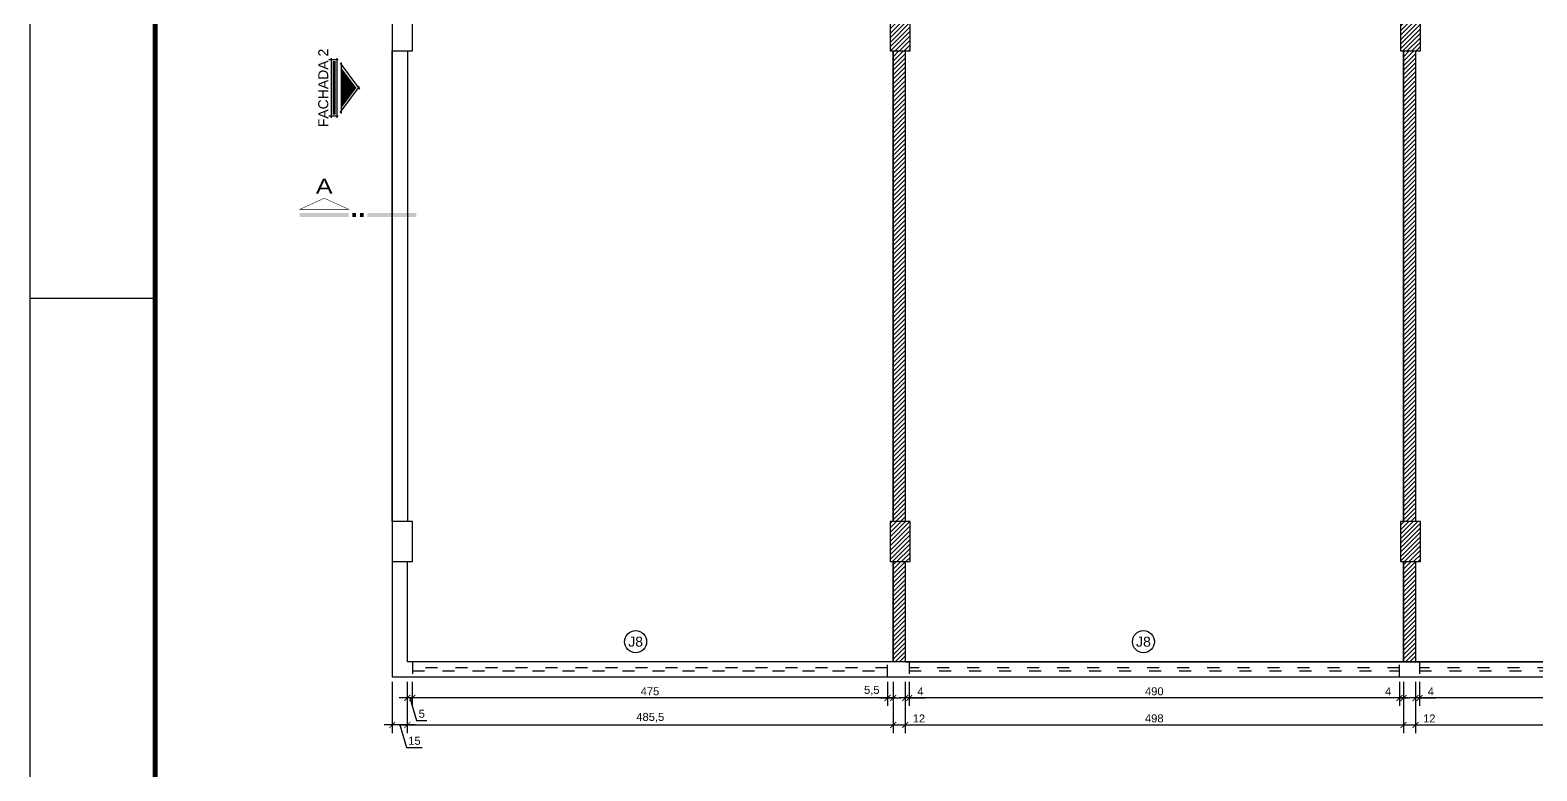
# Model space of a CAD drawing. Header units: millimetres. Extents: x 271 to 8721, y -7686 to -4716.
# Drawn here: x 271 to 1777, y -6673 to -5933 of the extents above; entities that cross this region are included whole.
import ezdxf
from ezdxf.enums import TextEntityAlignment as Align

# ---------------------------------------------------------------- set-up
doc = ezdxf.new("R2010")
doc.units = ezdxf.units.MM
doc.linetypes.add('ACAD_ISO03W100', pattern=[30, 12, -18])
for name, color, linetype in [('construir', 10, 'Continuous'), ('CONSTRUIR - CARTONADO', 161, 'Continuous'), ('COTA', 8, 'Continuous'), ('Esquadrias', 4, 'Continuous'), ('Estrutura nova', 49, 'Continuous'), ('LEGENDA', 7, 'Continuous'), ('PAREDE', 5, 'Continuous'), ('Texto', 7, 'Continuous')]:
    doc.layers.add(name, color=color, linetype=linetype)
doc.styles.add('ARIAL', font='Arial.ttf')
doc.dimstyles.new('COTA 50', dxfattribs={"dimscale": 0.5, "dimtxt": 16, "dimasz": 12, "dimexe": 16, "dimexo": 10, "dimgap": 5, "dimtad": 1, "dimrnd": 0.5, "dimtxsty": 'ARIAL', "dimblk": 'ARCHTICK', "dimcen": 2.5, "dimdle": 16, "dimclrd": 8, "dimclre": 8, "dimclrt": 7, "dimadec": 0, "dimazin": 0, "dimtfac": 1, "dimtmove": 1, "dimatfit": 3, "dimfxl": 1, "dimarcsym": 0})
pattern_1 = [(45, (-3697.115, -17436.7156), (-2.245064, 2.245064), [])]

# ---------------------------------------------------------------- blocks, each defined once
blk = doc.blocks.new('A1 SEM ABA')
at = {"layer": 'LEGENDA'}
blk.add_line((-166.5, 29.7), (-169, 29.7), dxfattribs=at)
blk.add_lwpolyline([(-169, 59.4), (0, 59.4), (0, 0), (-169, 0), (-169, 59.4)], close=True, dxfattribs=at)
at = {"layer": 'LEGENDA', "const_width": 0.1}
blk.add_lwpolyline([(-1, 58.4), (-1, 1), (-166.5, 1), (-166.5, 58.4)], close=True, dxfattribs=at)
blk = doc.blocks.new('_ArchTick')
at = {"layer": 'Texto', "color": 0, "const_width": 0.15}
blk.add_lwpolyline([(-0.5, -0.5), (0.5, 0.5)], dxfattribs=at)
blk = doc.blocks.new('*D31')
at = {"layer": 'COTA', "color": 8, "lineweight": -2, "transparency": 16777216}
for p, q in [((648.2, -6584.1), (648.2, -6635.3)), ((1133.7, -6584.1), (1133.7, -6635.3)), ((640.2, -6627.3), (1141.7, -6627.3))]:
    blk.add_line(p, q, dxfattribs=at)
at = {"layer": 'Defpoints', "color": 0, "lineweight": -3, "transparency": 16777216}
for p in [(648.2, -6579.1), (1133.7, -6579.1), (1133.7, -6627.3)]:
    blk.add_point(p, dxfattribs=at)
at = {"layer": 'COTA', "color": 8, "lineweight": -2, "transparency": 16777216, "xscale": 6, "yscale": 6, "zscale": 6, "rotation": 180}
blk.add_blockref('_ArchTick', (648.2, -6627.3), dxfattribs=at)
at = {"layer": 'COTA', "color": 8, "lineweight": -2, "transparency": 16777216, "xscale": 6, "yscale": 6, "zscale": 6}
blk.add_blockref('_ArchTick', (1133.7, -6627.3), dxfattribs=at)
at = {"layer": 'COTA', "color": 7, "lineweight": -2, "transparency": 16777216, "insert": (891, -6620), "char_height": 8, "attachment_point": 5, "style": 'ARIAL'}
blk.add_mtext('485,5', dxfattribs=at)
blk = doc.blocks.new('*D32')
at = {"layer": 'COTA', "color": 8, "lineweight": -2, "transparency": 16777216}
for p, q in [((1133.7, -6584.1), (1133.7, -6635.3)), ((1145.7, -6584.1), (1145.7, -6635.3)), ((1125.7, -6627.3), (1153.7, -6627.3)), ((1145.7, -6627.3), (1167.3, -6627.3))]:
    blk.add_line(p, q, dxfattribs=at)
at = {"layer": 'Defpoints', "color": 0, "lineweight": -3, "transparency": 16777216}
for p in [(1133.7, -6579.1), (1145.7, -6579.1), (1145.7, -6627.3)]:
    blk.add_point(p, dxfattribs=at)
at = {"layer": 'COTA', "color": 8, "lineweight": -2, "transparency": 16777216, "xscale": 6, "yscale": 6, "zscale": 6, "rotation": 180}
blk.add_blockref('_ArchTick', (1133.7, -6627.3), dxfattribs=at)
at = {"layer": 'COTA', "color": 8, "lineweight": -2, "transparency": 16777216, "xscale": 6, "yscale": 6, "zscale": 6}
blk.add_blockref('_ArchTick', (1145.7, -6627.3), dxfattribs=at)
at = {"layer": 'COTA', "color": 7, "lineweight": -2, "transparency": 16777216, "insert": (1159.5, -6620.8), "char_height": 8, "attachment_point": 5, "style": 'ARIAL'}
blk.add_mtext('12', dxfattribs=at)
blk = doc.blocks.new('*D33')
at = {"layer": 'COTA', "color": 8, "lineweight": -2, "transparency": 16777216}
for p, q in [((1145.7, -6584.1), (1145.7, -6635.3)), ((1643.7, -6584.1), (1643.7, -6635.3)), ((1137.7, -6627.3), (1651.7, -6627.3))]:
    blk.add_line(p, q, dxfattribs=at)
at = {"layer": 'Defpoints', "color": 0, "lineweight": -3, "transparency": 16777216}
for p in [(1145.7, -6579.1), (1643.7, -6579.1), (1643.7, -6627.3)]:
    blk.add_point(p, dxfattribs=at)
at = {"layer": 'COTA', "color": 8, "lineweight": -2, "transparency": 16777216, "xscale": 6, "yscale": 6, "zscale": 6, "rotation": 180}
blk.add_blockref('_ArchTick', (1145.7, -6627.3), dxfattribs=at)
at = {"layer": 'COTA', "color": 8, "lineweight": -2, "transparency": 16777216, "xscale": 6, "yscale": 6, "zscale": 6}
blk.add_blockref('_ArchTick', (1643.7, -6627.3), dxfattribs=at)
at = {"layer": 'COTA', "color": 7, "lineweight": -2, "transparency": 16777216, "insert": (1394.7, -6620.7), "char_height": 8, "attachment_point": 5, "style": 'ARIAL'}
blk.add_mtext('498', dxfattribs=at)
blk = doc.blocks.new('*D34')
at = {"layer": 'COTA', "color": 8, "lineweight": -2, "transparency": 16777216}
for p, q in [((1643.7, -6584.1), (1643.7, -6635.3)), ((1655.7, -6584.1), (1655.7, -6635.3)), ((1635.7, -6627.3), (1663.7, -6627.3)), ((1655.7, -6627.3), (1677.3, -6627.3))]:
    blk.add_line(p, q, dxfattribs=at)
at = {"layer": 'Defpoints', "color": 0, "lineweight": -3, "transparency": 16777216}
for p in [(1643.7, -6579.1), (1655.7, -6579.1), (1655.7, -6627.3)]:
    blk.add_point(p, dxfattribs=at)
at = {"layer": 'COTA', "color": 8, "lineweight": -2, "transparency": 16777216, "xscale": 6, "yscale": 6, "zscale": 6, "rotation": 180}
blk.add_blockref('_ArchTick', (1643.7, -6627.3), dxfattribs=at)
at = {"layer": 'COTA', "color": 8, "lineweight": -2, "transparency": 16777216, "xscale": 6, "yscale": 6, "zscale": 6}
blk.add_blockref('_ArchTick', (1655.7, -6627.3), dxfattribs=at)
at = {"layer": 'COTA', "color": 7, "lineweight": -2, "transparency": 16777216, "insert": (1669.5, -6620.8), "char_height": 8, "attachment_point": 5, "style": 'ARIAL'}
blk.add_mtext('12', dxfattribs=at)
blk = doc.blocks.new('*D35')
at = {"layer": 'COTA', "color": 8, "lineweight": -2, "transparency": 16777216}
for p, q in [((1655.7, -6584.1), (1655.7, -6635.3)), ((2153.7, -6584.1), (2153.7, -6635.3)), ((1647.7, -6627.3), (2161.7, -6627.3))]:
    blk.add_line(p, q, dxfattribs=at)
at = {"layer": 'Defpoints', "color": 0, "lineweight": -3, "transparency": 16777216}
for p in [(1655.7, -6579.1), (2153.7, -6579.1), (2153.7, -6627.3)]:
    blk.add_point(p, dxfattribs=at)
at = {"layer": 'COTA', "color": 8, "lineweight": -2, "transparency": 16777216, "xscale": 6, "yscale": 6, "zscale": 6, "rotation": 180}
blk.add_blockref('_ArchTick', (1655.7, -6627.3), dxfattribs=at)
at = {"layer": 'COTA', "color": 8, "lineweight": -2, "transparency": 16777216, "xscale": 6, "yscale": 6, "zscale": 6}
blk.add_blockref('_ArchTick', (2153.7, -6627.3), dxfattribs=at)
at = {"layer": 'COTA', "color": 7, "lineweight": -2, "transparency": 16777216, "insert": (1904.7, -6620.7), "char_height": 8, "attachment_point": 5, "style": 'ARIAL'}
blk.add_mtext('498', dxfattribs=at)
blk = doc.blocks.new('IND.ESQ.')
at = {"layer": 'Texto'}
blk.add_circle((0, 0), 5.5, dxfattribs=at)
at = {"layer": 'Texto', "style": 'ARIAL'}
blk.add_attdef('PP', text='', height=5, dxfattribs=at).set_placement((0, 0), align=Align.MIDDLE_CENTER)
blk = doc.blocks.new('A$C216C62CF')
at = {"color": 0, "const_width": 0.5}
blk.add_lwpolyline([(-116.3, 5.6), (-67.5, 5.6), (-91.9, 16.7)], close=True, dxfattribs=at)
at = {"color": 0, "linetype": 'ByBlock'}
for points in [[(-116.3, -1.9), (-116.3, 1.9), (-67.5, -1.9), (-67.5, 1.9)], [(-63.8, -1.9), (-63.8, 1.9), (-60, -1.9), (-60, 1.9)], [(-56.3, -1.9), (-56.3, 1.9), (-52.5, -1.9), (-52.5, 1.9)], [(-48.8, -1.9), (-48.8, 1.9), (0, -1.9), (0, 1.9)]]:
    blk.add_solid(points, dxfattribs=at)
at = {"color": 0, "style": 'ARIAL', "width": 1.2}
blk.add_attdef('A', text='', height=15, dxfattribs=at).set_placement((-91.9, 16.7), align=Align.BOTTOM_CENTER)
blk = doc.blocks.new('A$C091638C2')
for p, q in [((-24.7, -18.3), (1.4, 1)), ((24.7, -18.3), (-1.4, 1)), ((-29.8, -21.6), (30, -21.6)), ((-29.8, -27.2), (30, -27.2)), ((-28.1, -20.3), (-28.1, -29.5)), ((-25.3, -17.3), (25.6, -17.3)), ((28.1, -20.3), (28.1, -29.5))]:
    blk.add_line(p, q)
blk.add_lwpolyline([(0, -2, 0, 38.2, 0), (0, -16.3, 38.2, 38.2, 0)], format="xyseb")
at = {"const_width": 3.01}
blk.add_lwpolyline([(-26.8, -24.4), (26.9, -24.4)], dxfattribs=at)
at = {"style": 'ARIAL'}
blk.add_attdef('VISTAX', text='', height=10, dxfattribs=at).set_placement((0.1, -30.2), align=Align.TOP_CENTER)
blk = doc.blocks.new('*D207')
at = {"layer": 'COTA', "color": 8, "lineweight": -2, "transparency": 16777216}
for p, q in [((1659.7, -6584.1), (1659.7, -6608.3)), ((2149.7, -6584.1), (2149.7, -6608.3)), ((2157.7, -6600.3), (1651.7, -6600.3))]:
    blk.add_line(p, q, dxfattribs=at)
at = {"layer": 'Defpoints', "color": 0, "lineweight": -3, "transparency": 16777216}
for p in [(1659.7, -6579.1), (2149.7, -6579.1), (1659.7, -6600.3)]:
    blk.add_point(p, dxfattribs=at)
at = {"layer": 'COTA', "color": 8, "lineweight": -2, "transparency": 16777216, "xscale": 6, "yscale": 6, "zscale": 6, "rotation": 180}
blk.add_blockref('_ArchTick', (1659.7, -6600.3), dxfattribs=at)
at = {"layer": 'COTA', "color": 8, "lineweight": -2, "transparency": 16777216, "xscale": 6, "yscale": 6, "zscale": 6}
blk.add_blockref('_ArchTick', (2149.7, -6600.3), dxfattribs=at)
at = {"layer": 'COTA', "color": 7, "lineweight": -2, "transparency": 16777216, "insert": (1904.7, -6593.7), "char_height": 8, "attachment_point": 5, "style": 'ARIAL'}
blk.add_mtext('490', dxfattribs=at)
blk = doc.blocks.new('*D208')
at = {"layer": 'COTA', "color": 8, "lineweight": -2, "transparency": 16777216}
for p, q in [((1149.7, -6584.1), (1149.7, -6608.3)), ((1639.7, -6584.1), (1639.7, -6608.3)), ((1647.7, -6600.3), (1141.7, -6600.3))]:
    blk.add_line(p, q, dxfattribs=at)
at = {"layer": 'Defpoints', "color": 0, "lineweight": -3, "transparency": 16777216}
for p in [(1149.7, -6579.1), (1639.7, -6579.1), (1149.7, -6600.3)]:
    blk.add_point(p, dxfattribs=at)
at = {"layer": 'COTA', "color": 8, "lineweight": -2, "transparency": 16777216, "xscale": 6, "yscale": 6, "zscale": 6, "rotation": 180}
blk.add_blockref('_ArchTick', (1149.7, -6600.3), dxfattribs=at)
at = {"layer": 'COTA', "color": 8, "lineweight": -2, "transparency": 16777216, "xscale": 6, "yscale": 6, "zscale": 6}
blk.add_blockref('_ArchTick', (1639.7, -6600.3), dxfattribs=at)
at = {"layer": 'COTA', "color": 7, "lineweight": -2, "transparency": 16777216, "insert": (1394.7, -6593.7), "char_height": 8, "attachment_point": 5, "style": 'ARIAL'}
blk.add_mtext('490', dxfattribs=at)
blk = doc.blocks.new('*D209')
at = {"layer": 'COTA', "color": 8, "lineweight": -2, "transparency": 16777216}
for p, q in [((653.2, -6584.1), (653.2, -6608.3)), ((1128.2, -6584.1), (1128.2, -6608.3)), ((1136.2, -6600.3), (645.2, -6600.3))]:
    blk.add_line(p, q, dxfattribs=at)
at = {"layer": 'Defpoints', "color": 0, "lineweight": -3, "transparency": 16777216}
for p in [(653.2, -6579.1), (1128.2, -6579.1), (653.2, -6600.3)]:
    blk.add_point(p, dxfattribs=at)
at = {"layer": 'COTA', "color": 8, "lineweight": -2, "transparency": 16777216, "xscale": 6, "yscale": 6, "zscale": 6, "rotation": 180}
blk.add_blockref('_ArchTick', (653.2, -6600.3), dxfattribs=at)
at = {"layer": 'COTA', "color": 8, "lineweight": -2, "transparency": 16777216, "xscale": 6, "yscale": 6, "zscale": 6}
blk.add_blockref('_ArchTick', (1128.2, -6600.3), dxfattribs=at)
at = {"layer": 'COTA', "color": 7, "lineweight": -2, "transparency": 16777216, "insert": (890.7, -6593.7), "char_height": 8, "attachment_point": 5, "style": 'ARIAL'}
blk.add_mtext('475', dxfattribs=at)
blk = doc.blocks.new('*D250')
at = {"layer": 'COTA', "color": 8, "lineweight": -2, "transparency": 16777216}
for p, q in [((648.2, -6589.1), (648.2, -6608.3)), ((653.2, -6584.1), (653.2, -6608.3)), ((661.2, -6600.3), (640.2, -6600.3)), ((650.7, -6600.3), (657.4, -6622.7)), ((657.4, -6622.7), (667.7, -6622.7))]:
    blk.add_line(p, q, dxfattribs=at)
at = {"layer": 'Defpoints', "color": 0, "lineweight": -3, "transparency": 16777216}
for p in [(653.2, -6579.1), (648.2, -6584.1), (648.2, -6600.3)]:
    blk.add_point(p, dxfattribs=at)
at = {"layer": 'COTA', "color": 8, "lineweight": -2, "transparency": 16777216, "xscale": 6, "yscale": 6, "zscale": 6, "rotation": 180}
blk.add_blockref('_ArchTick', (648.2, -6600.3), dxfattribs=at)
at = {"layer": 'COTA', "color": 8, "lineweight": -2, "transparency": 16777216, "xscale": 6, "yscale": 6, "zscale": 6}
blk.add_blockref('_ArchTick', (653.2, -6600.3), dxfattribs=at)
at = {"layer": 'COTA', "color": 7, "lineweight": -2, "transparency": 16777216, "insert": (662.6, -6616.1), "char_height": 8, "attachment_point": 5, "style": 'ARIAL'}
blk.add_mtext('5', dxfattribs=at)
blk = doc.blocks.new('*D251')
at = {"layer": 'COTA', "color": 8, "lineweight": -2, "transparency": 16777216}
for p, q in [((1128.2, -6584.1), (1128.2, -6608.3)), ((1133.7, -6589.1), (1133.7, -6608.3)), ((1128.2, -6600.3), (1102.6, -6600.3)), ((1120.2, -6600.3), (1141.7, -6600.3))]:
    blk.add_line(p, q, dxfattribs=at)
at = {"layer": 'Defpoints', "color": 0, "lineweight": -3, "transparency": 16777216}
for p in [(1128.2, -6579.1), (1133.7, -6584.1), (1133.7, -6600.3)]:
    blk.add_point(p, dxfattribs=at)
at = {"layer": 'COTA', "color": 8, "lineweight": -2, "transparency": 16777216, "xscale": 6, "yscale": 6, "zscale": 6, "rotation": 180}
blk.add_blockref('_ArchTick', (1128.2, -6600.3), dxfattribs=at)
at = {"layer": 'COTA', "color": 8, "lineweight": -2, "transparency": 16777216, "xscale": 6, "yscale": 6, "zscale": 6}
blk.add_blockref('_ArchTick', (1133.7, -6600.3), dxfattribs=at)
at = {"layer": 'COTA', "color": 7, "lineweight": -2, "transparency": 16777216, "insert": (1112.4, -6593), "char_height": 8, "attachment_point": 5, "style": 'ARIAL'}
blk.add_mtext('5,5', dxfattribs=at)
blk = doc.blocks.new('*D252')
at = {"layer": 'COTA', "color": 8, "lineweight": -2, "transparency": 16777216}
for p, q in [((1145.7, -6589.1), (1145.7, -6608.3)), ((1149.7, -6584.1), (1149.7, -6608.3)), ((1145.7, -6600.3), (1139.7, -6600.3)), ((1149.7, -6600.3), (1145.7, -6600.3)), ((1149.7, -6600.3), (1166.2, -6600.3))]:
    blk.add_line(p, q, dxfattribs=at)
at = {"layer": 'Defpoints', "color": 0, "lineweight": -3, "transparency": 16777216}
for p in [(1149.7, -6579.1), (1145.7, -6584.1), (1145.7, -6600.3)]:
    blk.add_point(p, dxfattribs=at)
at = {"layer": 'COTA', "color": 8, "lineweight": -2, "transparency": 16777216, "xscale": 6, "yscale": 6, "zscale": 6}
blk.add_blockref('_ArchTick', (1145.7, -6600.3), dxfattribs=at)
at = {"layer": 'COTA', "color": 8, "lineweight": -2, "transparency": 16777216, "xscale": 6, "yscale": 6, "zscale": 6, "rotation": 180}
blk.add_blockref('_ArchTick', (1149.7, -6600.3), dxfattribs=at)
at = {"layer": 'COTA', "color": 7, "lineweight": -2, "transparency": 16777216, "insert": (1161, -6593.8), "char_height": 8, "attachment_point": 5, "style": 'ARIAL'}
blk.add_mtext('4', dxfattribs=at)
blk = doc.blocks.new('*D253')
at = {"layer": 'COTA', "color": 8, "lineweight": -2, "transparency": 16777216}
for p, q in [((1639.7, -6584.1), (1639.7, -6608.3)), ((1643.7, -6589.1), (1643.7, -6608.3)), ((1639.7, -6600.3), (1623.2, -6600.3)), ((1639.7, -6600.3), (1643.7, -6600.3)), ((1643.7, -6600.3), (1649.7, -6600.3))]:
    blk.add_line(p, q, dxfattribs=at)
at = {"layer": 'Defpoints', "color": 0, "lineweight": -3, "transparency": 16777216}
for p in [(1639.7, -6579.1), (1643.7, -6584.1), (1643.7, -6600.3)]:
    blk.add_point(p, dxfattribs=at)
at = {"layer": 'COTA', "color": 8, "lineweight": -2, "transparency": 16777216, "xscale": 6, "yscale": 6, "zscale": 6}
blk.add_blockref('_ArchTick', (1639.7, -6600.3), dxfattribs=at)
at = {"layer": 'COTA', "color": 8, "lineweight": -2, "transparency": 16777216, "xscale": 6, "yscale": 6, "zscale": 6, "rotation": 180}
blk.add_blockref('_ArchTick', (1643.7, -6600.3), dxfattribs=at)
at = {"layer": 'COTA', "color": 7, "lineweight": -2, "transparency": 16777216, "insert": (1628.4, -6593.8), "char_height": 8, "attachment_point": 5, "style": 'ARIAL'}
blk.add_mtext('4', dxfattribs=at)
blk = doc.blocks.new('*D254')
at = {"layer": 'COTA', "color": 8, "lineweight": -2, "transparency": 16777216}
for p, q in [((1655.7, -6589.1), (1655.7, -6608.3)), ((1659.7, -6584.1), (1659.7, -6608.3)), ((1655.7, -6600.3), (1649.7, -6600.3)), ((1659.7, -6600.3), (1655.7, -6600.3)), ((1659.7, -6600.3), (1676.2, -6600.3))]:
    blk.add_line(p, q, dxfattribs=at)
at = {"layer": 'Defpoints', "color": 0, "lineweight": -3, "transparency": 16777216}
for p in [(1659.7, -6579.1), (1655.7, -6584.1), (1655.7, -6600.3)]:
    blk.add_point(p, dxfattribs=at)
at = {"layer": 'COTA', "color": 8, "lineweight": -2, "transparency": 16777216, "xscale": 6, "yscale": 6, "zscale": 6}
blk.add_blockref('_ArchTick', (1655.7, -6600.3), dxfattribs=at)
at = {"layer": 'COTA', "color": 8, "lineweight": -2, "transparency": 16777216, "xscale": 6, "yscale": 6, "zscale": 6, "rotation": 180}
blk.add_blockref('_ArchTick', (1659.7, -6600.3), dxfattribs=at)
at = {"layer": 'COTA', "color": 7, "lineweight": -2, "transparency": 16777216, "insert": (1671, -6593.8), "char_height": 8, "attachment_point": 5, "style": 'ARIAL'}
blk.add_mtext('4', dxfattribs=at)
blk = doc.blocks.new('*D291')
at = {"layer": 'COTA', "color": 8, "lineweight": -2, "transparency": 16777216}
for p, q in [((633.2, -6584.1), (633.2, -6635.3)), ((648.2, -6584.1), (648.2, -6635.3)), ((656.2, -6627.3), (625.2, -6627.3)), ((640.7, -6627.3), (647.4, -6649.7)), ((647.4, -6649.7), (663.2, -6649.7))]:
    blk.add_line(p, q, dxfattribs=at)
at = {"layer": 'Defpoints', "color": 0, "lineweight": -3, "transparency": 16777216}
for p in [(633.2, -6579.1), (648.2, -6579.1), (633.2, -6627.3)]:
    blk.add_point(p, dxfattribs=at)
at = {"layer": 'COTA', "color": 8, "lineweight": -2, "transparency": 16777216, "xscale": 6, "yscale": 6, "zscale": 6, "rotation": 180}
blk.add_blockref('_ArchTick', (633.2, -6627.3), dxfattribs=at)
at = {"layer": 'COTA', "color": 8, "lineweight": -2, "transparency": 16777216, "xscale": 6, "yscale": 6, "zscale": 6}
blk.add_blockref('_ArchTick', (648.2, -6627.3), dxfattribs=at)
at = {"layer": 'COTA', "color": 7, "lineweight": -2, "transparency": 16777216, "insert": (655.3, -6643.1), "char_height": 8, "attachment_point": 5, "style": 'ARIAL'}
blk.add_mtext('15', dxfattribs=at)

msp = doc.modelspace()

# ---------------------------------------------------------------- hatches: boundary and pattern name
at = {"layer": 'construir'}
h = msp.add_hatch(dxfattribs=at)
h.set_pattern_fill('ANSI31', color=256, style=0)
h.set_pattern_definition(pattern_1)
h.paths.add_polyline_path([(1130.714, -5954.093), (1150.714, -5954.093), (1150.714, -5914.093), (1130.714, -5914.093)])
h = msp.add_hatch(dxfattribs=at)
h.set_pattern_fill('ANSI31', color=256, style=0)
h.set_pattern_definition(pattern_1)
h.paths.add_polyline_path([(1640.714, -5954.093), (1660.714, -5954.093), (1660.714, -5914.093), (1640.714, -5914.093)])
h = msp.add_hatch(dxfattribs=at)
h.set_pattern_fill('ANSI31', color=256, style=0)
h.set_pattern_definition(pattern_1)
h.paths.add_polyline_path([(1130.714, -6464.093), (1150.714, -6464.093), (1150.714, -6424.093), (1130.714, -6424.093)])
h = msp.add_hatch(dxfattribs=at)
h.set_pattern_fill('ANSI31', color=256, style=0)
h.set_pattern_definition(pattern_1)
h.paths.add_polyline_path([(1640.714, -6464.093), (1660.714, -6464.093), (1660.714, -6424.093), (1640.714, -6424.093)])
at = {"layer": 'CONSTRUIR - CARTONADO'}
h = msp.add_hatch(dxfattribs=at)
h.set_pattern_fill('ANSI31', color=256, style=0)
h.set_pattern_definition([(45, (1135.7136, -6564.0926), (-2.245064, 2.245064), [])])
h.paths.add_polyline_path([(1145.714, -6424.093), (1133.714, -6424.093), (1133.714, -6464.093), (1145.714, -6464.093)], flags=17)
h.paths.add_polyline_path([(1145.714, -5954.093), (1133.714, -5954.093), (1133.714, -6564.093), (1145.714, -6564.093)])
h = msp.add_hatch(dxfattribs=at)
h.set_pattern_fill('ANSI31', color=256, style=0)
h.set_pattern_definition([(45, (1645.7136, -6564.0926), (-2.245064, 2.245064), [])])
h.paths.add_polyline_path([(1655.714, -6424.093), (1643.714, -6424.093), (1643.714, -6464.093), (1655.714, -6464.093)])
h.paths.add_polyline_path([(1643.714, -6564.093), (1655.714, -6564.093), (1655.714, -5954.093), (1643.714, -5954.093)])

# ---------------------------------------------------------------- linework, layer by layer
at = {"layer": 'construir'}
for points in [[(633.214, -5954.093), (633.214, -6424.093)], [(1145.714, -6564.093), (1655.714, -6564.093), (2165.714, -6564.093), (2671.255, -6564.093), (2671.255, -6564.093), (3177.811, -6564.093), (3695.714, -6564.093), (3695.714, -6564.093), (4205.714, -6564.093), (4715.714, -6564.093), (5228.214, -6564.093), (5228.214, -6464.093)]]:
    msp.add_lwpolyline(points, dxfattribs=at)
at = {"layer": 'CONSTRUIR - CARTONADO'}
for points in [[(1133.714, -6424.093), (1133.714, -5954.093), (1145.714, -5954.093), (1145.714, -6424.093)], [(1643.714, -6424.093), (1643.714, -5954.093), (1655.714, -5954.093), (1655.714, -6424.093)], [(1145.714, -6464.093), (1145.714, -6564.093), (1133.714, -6564.093), (1133.714, -6464.093)], [(1655.714, -6464.093), (1655.714, -6564.093), (1643.714, -6564.093), (1643.714, -6464.093)]]:
    msp.add_lwpolyline(points, dxfattribs=at)
at = {"layer": 'Esquadrias', "linetype": 'ACAD_ISO03W100'}
for p, q in [((1128.214, -6564.093), (653.214, -6564.093)), ((653.214, -6564.093), (653.214, -6579.093)), ((1128.214, -6579.093), (1128.214, -6564.093)), ((653.214, -6579.093), (1128.214, -6579.093))]:
    msp.add_line(p, q, dxfattribs=at)
for points in [[(1639.714, -6564.093), (1149.714, -6564.093), (1149.714, -6579.093), (1639.714, -6579.093)], [(2149.714, -6564.093), (1659.714, -6564.093), (1659.714, -6579.093), (2149.714, -6579.093)], [(1149.714, -6573.093), (1639.714, -6573.093), (1639.714, -6570.093), (1149.714, -6570.093)], [(1659.714, -6573.093), (2149.714, -6573.093), (2149.714, -6570.093), (1659.714, -6570.093)]]:
    msp.add_lwpolyline(points, close=True, dxfattribs=at)
msp.add_lwpolyline([(653.214, -6573.093), (1128.214, -6573.093), (1128.214, -6570.093), (653.214, -6570.093)], dxfattribs=at)
at = {"layer": 'Estrutura nova', "linetype": 'Continuous'}
for points in [[(633.214, -5954.093), (653.214, -5954.093), (653.214, -5914.093), (633.214, -5914.093), (633.214, -5954.093)], [(1130.714, -5954.093), (1150.714, -5954.093), (1150.714, -5914.093), (1130.714, -5914.093), (1130.714, -5954.093)], [(1640.714, -5954.093), (1660.714, -5954.093), (1660.714, -5914.093), (1640.714, -5914.093), (1640.714, -5954.093)], [(633.214, -6464.093), (653.214, -6464.093), (653.214, -6424.093), (633.214, -6424.093), (633.214, -6464.093)], [(1130.714, -6464.093), (1150.714, -6464.093), (1150.714, -6424.093), (1130.714, -6424.093), (1130.714, -6464.093)], [(1640.714, -6464.093), (1660.714, -6464.093), (1660.714, -6424.093), (1640.714, -6424.093), (1640.714, -6464.093)]]:
    msp.add_lwpolyline(points, dxfattribs=at)
at = {"layer": 'PAREDE'}
for p, q in [((633.214, -5329.093), (633.214, -6579.093)), ((648.214, -5954.093), (648.214, -6424.093)), ((648.214, -6564.093), (648.214, -6464.093)), ((5228.214, -6564.093), (648.214, -6564.093)), ((633.214, -6579.093), (5243.214, -6579.093))]:
    msp.add_line(p, q, dxfattribs=at)
for points in [[(633.214, -6424.093), (633.214, -5954.093)], [(1133.714, -5954.093), (1133.714, -6424.093)], [(1145.714, -5954.093), (1145.714, -6424.093)], [(1643.714, -5954.093), (1643.714, -6424.093)], [(1655.714, -5954.093), (1655.714, -6424.093)], [(1133.714, -6464.093), (1133.714, -6564.093)], [(1145.714, -6464.093), (1145.714, -6564.093)], [(1643.714, -6464.093), (1643.714, -6564.093)], [(1655.714, -6464.093), (1655.714, -6564.093)]]:
    msp.add_lwpolyline(points, dxfattribs=at)

# ---------------------------------------------------------------- block references
at = {"layer": 'LEGENDA', "xscale": 49.99999999947613, "yscale": 49.99999999947613, "zscale": 49.99999999947613}
msp.add_blockref('A1 SEM ABA', (8721.25, -7686.485), dxfattribs=at)
at = {"layer": 'LEGENDA'}
ref = msp.add_blockref('A$C091638C2', (599.362, -5991.016), dxfattribs=dict(at, rotation=270.0000000012506))
ref.add_attrib('VISTAX', 'FACHADA 2', dxfattribs={"layer": '0', "height": 10, "rotation": 90, "style": 'ARIAL'}).set_placement((559.182, -5991.148), align=Align.TOP_CENTER)
msp.add_blockref('A$C216C62CF', (657.057, -6117.931), dxfattribs=at).add_auto_attribs({'A': 'A'})
at = {"layer": 'LEGENDA', "xscale": 2, "yscale": 2, "zscale": 2}
for p in [(876.375, -6544.093), (1383.875, -6544.093)]:
    msp.add_blockref('IND.ESQ.', p, dxfattribs=at).add_auto_attribs({'PP': 'J8'})

# ---------------------------------------------------------------- dimensions: what is measured, and where the dimension line sits
at = {"layer": 'COTA'}
for base, p1, p2, picture, middle in [((633.214, -6627.281), (648.214, -6579.093), (633.214, -6579.093), '*D291', (649.939, -6643.116)), ((1133.714, -6627.281), (648.214, -6579.093), (1133.714, -6579.093), '*D31', (890.964, -6619.973)), ((648.214, -6600.305), (653.214, -6579.093), (648.214, -6584.093), '*D250', (659.93, -6616.123)), ((653.214, -6600.305), (1128.214, -6579.093), (653.214, -6579.093), '*D209', (890.714, -6593.736)), ((1643.714, -6627.281), (1145.714, -6579.093), (1643.714, -6579.093), '*D33', (1394.714, -6620.697)), ((1149.714, -6600.305), (1639.714, -6579.093), (1149.714, -6579.093), '*D208', (1394.714, -6593.72)), ((2153.714, -6627.281), (1655.714, -6579.093), (2153.714, -6579.093), '*D35', (1904.714, -6620.697)), ((1659.714, -6600.305), (2149.714, -6579.093), (1659.714, -6579.093), '*D207', (1904.714, -6593.72))]:
    dim = msp.add_linear_dim(base=base, p1=p1, p2=p2, dimstyle='COTA 50', dxfattribs=at)
    dim.commit()
    dim.dimension.update_dxf_attribs({"geometry": picture, "text_midpoint": middle})
for base, p1, p2, picture, middle in [((1133.714, -6600.305), (1128.214, -6579.093), (1133.714, -6584.093), '*D251', (1112.401, -6600.305)), ((1145.714, -6627.281), (1133.714, -6579.093), (1145.714, -6579.093), '*D32', (1159.526, -6627.281)), ((1145.714, -6600.305), (1149.714, -6579.093), (1145.714, -6584.093), '*D252', (1160.98, -6600.305)), ((1643.714, -6600.305), (1639.714, -6579.093), (1643.714, -6584.093), '*D253', (1628.447, -6600.305)), ((1655.714, -6627.281), (1643.714, -6579.093), (1655.714, -6579.093), '*D34', (1669.526, -6627.281)), ((1655.714, -6600.305), (1659.714, -6579.093), (1655.714, -6584.093), '*D254', (1670.98, -6600.305))]:
    dim = msp.add_linear_dim(base=base, p1=p1, p2=p2, dimstyle='COTA 50', dxfattribs=at)
    dim.commit()
    dim.dimension.update_dxf_attribs({"geometry": picture, "text_midpoint": middle, "dimtype": 160})

doc.saveas('drawing.dxf')
